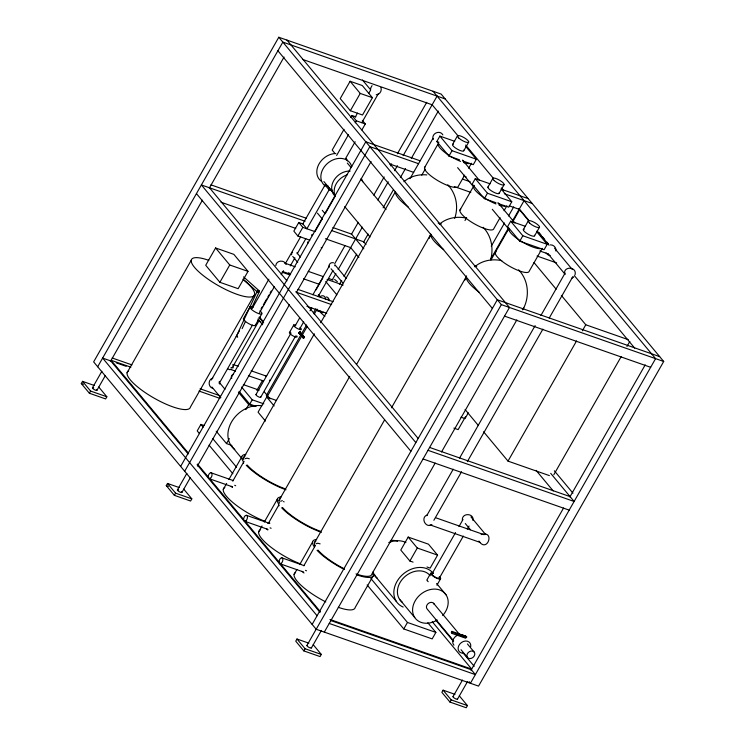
<?xml version="1.0" encoding="UTF-8"?>
<svg xmlns="http://www.w3.org/2000/svg" width="745" height="745" viewBox="0 0 745 745"><rect width="100%" height="100%" fill="white"/><g stroke="black" fill="none" stroke-linecap="round" stroke-linejoin="round"><path stroke-width="1.12" d="M219.645 384.048L219.403 381.384M370.544 90.015L370.759 87.91L372.044 85.647M462.394 520.355C461.332 512.56 474.453 512.858 472.982 520.55M555.882 251C556.571 247.778 553.563 244.602 550.322 244.863M564.505 273.899C563.509 265.592 577.422 266.803 575.01 274.803M275.818 265.583C276.171 260.228 284.525 259.474 286.061 264.522M490.899 258.869C493.646 247.768 491.206 235.671 483.179 227.29M232.906 368.002L233.213 367.238M269.439 380.797L269.737 380.034M429.12 238.512L430.778 234.377M454.664 218.397C458.79 206.989 456.21 193.607 447.773 184.751M464.945 280.018L466.603 275.883M523.4 308.635C529.844 296.221 528.522 280.064 518.585 269.82M237.683 337.224L236.333 336.368L257.388 290.895M242.134 328.666L245.552 321.281M251.41 308.626L259.223 291.751L258.236 291.006M236.333 336.368L237.236 336.368M259.223 291.751C257.807 292.496 259.921 291.509 257.332 291.016M98.759 387.046L106.852 396.768L105.622 398.929L89.381 393.248L81.289 383.526L82.527 381.356L94.429 385.528M278.798 37.25L93.637 361.884L316.187 629.264L478.541 686.108L663.711 361.474L441.161 94.094L278.798 37.25L501.357 304.63L663.711 361.474M97.679 366.745L282.849 42.111L445.203 98.955M89.381 393.248L90.62 391.078L82.527 381.356M92.427 387.838L101.869 371.28M110.4 361.521L202.407 200.209M209.308 188.113L284.069 57.048M96.952 390.287L105.287 375.676M127.069 372.751L191.26 260.219M215.594 247.964L205.713 265.276L219.877 282.29L238.139 288.688L248.02 271.376L233.856 254.362L215.594 247.964L229.758 264.978L248.02 271.376M219.877 282.29L229.758 264.978M350.113 81.27L340.232 98.582L350.355 110.735L362.526 115L372.407 97.688L362.284 85.526L350.113 81.27L360.226 93.423L372.407 97.688M350.355 110.735L360.226 93.423M344.032 129.323L332.177 150.099L335.148 153.666M350.802 117.449L351.929 115.475L355.896 116.863M355.216 117.105L357.498 113.11M368.896 93.125L370.6 90.136M254.632 294.461L190.441 407.003A36.142 9.48 29.7 0 1 152.697 397.318A36.142 9.48 29.7 0 1 128.652 370.814M336.628 155.444L348.483 134.668M355.253 122.795L356.38 120.82L351.929 115.475M303.103 224.012L298.773 222.494L293.837 231.155L297.888 236.016L309.79 240.188M211.384 379.969L239.545 330.603M252.183 308.439L268.852 279.226M325.053 184.965L302.833 223.919L306.884 228.78L329.104 189.826L325.053 184.965L328.098 186.026M361.828 122.646L378.358 93.684M297.888 236.016L302.824 227.355L298.773 222.494M285.698 262.985L300.654 236.761M345.559 158.573L355.151 141.755M361.921 129.881L365.311 123.949L362.34 120.383M261.057 308.868L262.184 306.884M263.32 304.901L266.71 298.95M267.846 296.966L268.973 294.983M270.109 292.999L271.236 291.006M219.142 383.507L252.471 325.081M259.362 312.984L274.309 286.797M281.2 274.7L283.5 270.677M255.116 325.584L261.709 314.017M232.217 367.732L259.241 320.341M290.299 265.9L294.899 257.826M297.208 253.794L305.832 238.67M204.149 425.544L200.917 424.408L197.211 430.899L199.446 433.581M183.736 489.13L191.828 498.852L190.59 501.022L174.358 495.332L166.265 485.61L167.504 483.449L179.405 487.621M180.635 466.398L365.795 141.774L420.059 160.771M322.408 218.639L314.995 231.62L302.824 227.355M325.258 213.638L334.943 196.661M184.676 471.259L369.846 146.635L418.615 163.704M174.358 495.332L175.597 493.171L167.504 483.449M177.403 489.931L186.846 473.373M181.929 492.38L190.264 477.768M197.397 466.044L289.405 304.733M296.305 292.636L371.066 161.572M289.563 332.354L293.791 324.941M231.946 445.482L226.508 443.582L229.358 438.591M245.878 409.62L248.728 404.628L238.428 392.252M256.848 390.399L262.454 380.565M256.084 406.342L249.752 404.125L252.22 399.795L241.594 387.037M256.029 394.45L291.053 333.043M295.067 326.003L299.658 317.947M312.872 294.797L329.523 265.602M315.964 289.935L322.799 277.941M334.71 263.656L345.056 245.505M351.379 234.414L358.28 222.317M373.813 195.097L384.159 176.947M390.482 165.856L391.637 163.844M397.383 153.759L426.717 102.344M260.629 397.364L295.653 335.958M299.667 328.918L303.69 321.868M310.004 310.795L311.727 307.778M318.041 296.706L332.968 270.528M299.369 333.08L300.03 331.925L304.36 337.122L303.699 338.277L298.717 332.847L303.699 338.277M266.3 395.539L306.549 324.969M313.449 312.872L315.75 308.84M332.428 279.599L335.874 273.555M338.174 269.522L362.331 227.178M377.855 199.958L388.21 181.808M394.533 170.717L397.411 165.679M403.157 155.593L437.082 96.114M276.479 400.465L266.701 397.038L258.059 412.19L265.471 421.102M266.933 397.066L307.312 326.282M314.232 314.157L317.119 309.101M303.047 338.053L303.709 336.898L299.378 331.693M339.394 284.46L341.694 280.427M343.994 276.395L356.65 254.213M363.551 242.116L368.151 234.051M383.098 207.836L393.453 189.696M400.354 177.599L405.522 168.519M411.277 158.443L438.302 111.061M223.286 489.335L226.648 483.43M228.892 479.491L241.799 456.871M243.606 457.849L314.353 333.825M320.676 322.734L395.446 191.651A32.789 8.595 29.7 0 0 408.288 207.082M233.017 480.693L244.071 461.313M410.001 178.66L432.957 138.402M459.535 159.812L448.946 156.105L436.803 141.522L439.895 136.112L454.711 141.299M424.501 167.709L438.079 143.906A19.361 5.075 29.7 0 0 449.654 155.752M421.772 175.159L425.218 169.115M452.476 144.614L457.411 135.953M448.946 156.105L452.029 150.695L439.895 136.112M463.79 150.723L468.735 142.072M258.692 531.865L262.054 525.97M264.298 522.031L277.205 499.401M279.012 500.389L349.759 376.365M356.659 364.258L430.852 234.191A32.789 8.595 29.7 0 0 443.694 249.622M464.666 175.15L458.445 186.054A19.361 5.075 29.7 0 1 438.228 180.867A19.361 5.075 29.7 0 1 425.348 166.675M468.633 168.202L471.464 163.239M268.423 523.232L278.928 504.821M465.672 146.355L476.381 159.225L473.299 164.636L462.71 160.929M490.117 183.838L475.291 178.651L472.209 184.062L484.352 198.645L495.993 202.724M459.898 210.248L473.485 186.446M464.982 220.548L466.631 217.661M487.882 187.144L492.818 178.493M484.352 198.645L487.435 193.234L475.291 178.651M499.197 193.262L504.142 184.611M294.098 574.404L296.901 569.487M299.704 564.57L312.611 541.941M314.418 542.919L384.588 419.91M391.488 407.804L466.258 276.73A32.789 8.595 29.7 0 0 479.1 292.161M500.072 217.68L493.851 228.594A19.361 5.075 29.7 0 1 473.634 223.407A19.361 5.075 29.7 0 1 460.745 209.205M504.039 210.742L506.87 205.778M303.83 565.772L314.884 546.392M501.078 188.895L511.787 201.765L508.705 207.175L498.116 203.469M491.281 246.185L504.514 222.997M508.537 215.938L513.715 206.868M525.523 226.378L510.697 221.191L507.615 226.601L519.759 241.184L544.111 249.715L547.193 244.304L536.484 231.434M490.732 259.111L508.556 227.858M512.579 220.799L524.08 200.638M490.955 260.005L508.807 228.696M512.839 221.628L519.759 209.503L528.568 220.092M523.288 229.683L528.224 221.032M519.759 241.184L522.841 235.774L510.697 221.191M308.886 643.186L296.985 639.014L295.746 641.184L303.839 650.907L320.08 656.587L321.309 654.427L313.217 644.704M312.146 624.403L497.306 299.769L659.66 356.613M534.603 235.802L539.548 227.141M306.884 645.496L316.327 628.938M303.839 650.907L305.078 648.737L296.985 639.014M316.187 629.264L501.357 304.63M311.41 647.945L321.412 630.41M542.267 248.318L529.257 271.133A19.361 5.075 29.7 0 1 509.04 265.946A19.361 5.075 29.7 0 1 496.151 251.745M324.308 632.105L509.468 307.471L286.918 40.09M435.173 463.073L371.913 573.985A32.789 8.595 29.7 0 1 356.017 573.892M441.506 451.982L516.844 319.894M522.599 309.808L523.744 307.797A32.789 8.595 29.7 0 1 522.31 309.557M373.72 574.963L355.207 607.426A34.857 9.136 29.7 0 1 338.304 607.324M465.55 416.632L458.147 429.614L453.863 428.114M468.326 412.832L465.038 418.606L460.978 417.181M426.969 566.982L430.172 568.109L437.585 555.118L428.477 544.185L408.185 537.08L400.782 550.061L409.88 561.004L413.084 562.121M426.699 515.717L453.23 469.21M459.572 458.082L535.124 325.621M540.889 315.517L565.12 273.043M409.88 561.004L417.293 548.013L408.185 537.08M433.879 520.271L461.565 471.734M467.329 461.621L542.882 329.16M549.233 318.041L572.877 276.581M426.969 579.824L430.666 573.333M432.053 573.752L455.558 532.554M458.995 526.529L463.008 519.489M427.816 622.727L435.872 632.412L432.175 638.903L403.762 628.948L407.459 622.457L370.833 578.455M439.243 578.297L463.315 536.093M467.32 529.062L469.043 526.054M436.924 585.207L440.63 578.716M549.391 475.608L508.015 461.118L576.565 340.931M582.329 330.836L585.784 324.773L561.357 295.43M451.889 631.369L451.274 632.449L452.113 633.464L465.672 638.214L466.286 637.133L465.448 636.118L451.889 631.369L452.737 632.384L466.286 637.133M452.113 633.464L452.737 632.384M553.814 474.733L621.209 356.566M626.973 346.462L629.851 341.415M455.009 694.349L443.107 690.177L441.869 692.338L449.961 702.069L466.202 707.75L467.432 705.589L459.339 695.867M453.007 696.659L462.449 680.101M449.961 702.069L451.2 699.9L443.107 690.177M470.98 670.342L563.565 508.025M569.888 496.934L645.217 364.864M457.532 699.108L467.534 681.573M403.976 181.715C410.132 176.248 418.727 174.153 426.829 174.898M439.382 224.254C446.628 217.857 457.085 216.041 466.379 218.127M474.788 266.794C482.034 260.396 492.492 258.571 501.785 260.666M573.715 277.056L571.434 278.453M231.695 369.231L229.637 369.678L227.504 368.738M212.828 378.097C207.985 379.354 207.902 386.813 212.604 388.331M245.198 458.669L246.977 458.138L249.305 458.79M232.487 480.953L233.362 480.562M280.604 501.199L282.383 500.677M267.893 523.493L269.671 522.971M316.01 543.738L317.789 543.217L320.117 543.869M427.565 514.86C420.04 516.983 425.386 528.754 431.923 524.629M481.14 534.593C495.565 529.872 487.193 553.74 478.923 541.066M376.216 94.745C379.726 94.717 382.194 90.732 380.909 87.547M265.434 375.769L266.719 375.666M550.21 255.507L547.715 254.641L546.066 252.993M333.546 262.799C330.92 261.802 328.098 264.643 329.188 267.25M302.507 59.377L432.147 104.775L458.212 136.084M436.803 141.522L438.926 142.267M452.029 150.695L476.381 159.225M356.38 120.82L365.311 123.949M464.005 176.155L466.202 176.928M501.357 189.239L528.158 198.617M462.561 179.098L470.253 181.789M504.309 193.709L532.2 203.478M487.435 193.234L511.787 201.765M389.505 163.9L413.671 172.365M454.329 186.595L470.803 192.368M509.254 205.834L519.144 209.298M522.841 235.774L547.193 244.304M539.883 251L548.329 253.952M537.061 256.047L556.664 262.911M329.104 189.826L332.149 190.888M210.937 184.853L306.521 218.322M332.894 227.551L351.565 234.088L363.802 248.793M305.078 221.256L201.374 184.946L415.831 442.604M331.441 230.494L363.728 241.799L365.963 244.481M585.784 324.773L628.249 339.646M221.032 202.221L295.746 228.38M325.407 238.763L350.672 247.61L358.867 257.453M321.216 247.675L321.868 247.908M504.533 316.131L650.655 367.294M284.478 263.022L295.253 266.794M308.197 271.329L323.283 276.609M328.675 278.5L332.987 280.008M327.083 279.45L343.147 285.074M283.035 271.636L290.587 274.272M303.522 278.807L319.689 284.469M281.992 272.167L289.926 274.942M297.935 289.377L333.089 301.688M296.491 292.31L331.646 304.621M306.931 306.353L326.71 313.282M257.807 320.816L260.787 321.859M303.709 336.898L304.36 337.122M233.939 364.771L238.242 366.279M251.13 370.787L266.17 376.057M230.177 369.287L235.55 371.168M248.448 375.685L263.488 380.956M429.446 447.373L570.074 496.608M243.336 384.625L259.158 390.166M428.003 450.315L574.116 501.469L550.713 473.354M423.058 458.967L569.18 510.129M252.22 399.795L263.823 403.855M248.728 404.628L254.166 406.528M112.188 357.991L131.958 364.91M200.079 388.76L219.85 395.688M130.887 367.201L111.107 360.273L188.55 453.323M198.999 391.05L219.877 398.361M116.229 362.852L126.119 366.317M81.289 383.526L83.459 384.28M90.62 391.078L106.852 396.768M435.872 517.822L484.092 534.705M430.07 524.899L480.478 542.546M211.04 472.786L233.278 480.572M417.293 548.013L437.585 555.118M209.233 478.7L232.524 486.857M166.265 485.61L168.435 486.373M246.446 515.326L269.746 523.474M175.597 493.171L191.828 498.852M244.639 521.239L267.93 529.397M372.621 574.088L374.81 574.861M281.852 557.856L304.09 565.641M280.046 563.779L303.336 571.927M456.489 634.274L463.781 636.835M407.459 622.457L435.872 632.412M329.961 619.477L471.687 669.094L432.221 621.684M330.687 620.511L471.315 669.746L475.366 674.607L329.243 623.444M305.078 648.737L321.309 654.427M451.2 699.9L467.432 705.589M334.607 279.422L337.383 281.722M304.007 572.998L302.014 571.341M232.393 487.454L231.201 486.271M267.8 529.993L266.608 528.81M243.568 276.889L258.99 290.634M243 279.142L257.565 292.124M433.041 91.253L655.591 358.634L470.421 683.267L469.08 681.647M554.578 248.206L572.318 269.522M538.84 232.44L541.047 235.094M542.518 236.854L544.716 239.499M546.923 242.144L548.385 243.913M465.653 145.033L493.209 178.13M501.404 187.973L503.639 190.655M518.529 208.553L528.95 221.079M537.145 230.922L549.056 245.235M574.376 275.65L634.693 348.12M548.18 253.98L565.185 274.402M462.552 160.1L479.51 180.476M497.958 202.631L514.916 223.016M457.616 167.634L473.112 186.25M492.287 209.289L509.254 229.674M533.969 262.519L556.17 289.2M362.47 80.004L370.507 89.661M277.913 50.772L492.371 308.43M347.328 163.053L351.044 167.523M360.72 179.135L386.003 209.522M323.898 181.566L333.564 193.179M344.73 206.589L370.014 236.975M554.364 470.821L572.98 493.19M322.259 210.314L325.09 213.713M536.093 470.374L553.218 490.955M317.445 213.154L322.408 219.114M465.085 409.536L478.402 425.544M483.589 431.774L508.015 461.118M335.185 265.09L346.22 278.351M331.078 268.787L342.849 282.932M325.751 281.498L336.842 294.824M296.864 252.741L300.403 256.997M292.757 256.438L297.721 262.398M318.348 294.48L320.564 297.143M288.697 272.614L290.178 274.402M209.494 187.787L286.937 280.837M295.867 291.574L417.992 438.293M470.942 516.872L485.656 534.547M196.438 193.607L410.895 451.265M465.28 523.521L470.43 529.714M259.958 317.631L263.339 321.691M258.943 317.277L263.674 322.958M257.91 319.084L262.64 324.764M436.617 583.493L446.013 594.78M264.438 392.019L270.1 398.826M266.701 397.038L274.113 405.951M433.59 603.292L459.339 634.228M467.432 643.95L474.053 651.903M453.668 640.877L427.183 609.056A4.312 3.408 -39.8 0 1 428.71 603.18A4.312 3.408 -39.8 0 1 434.242 604.456M461.025 649.714L467.646 657.677M435.499 619.803L453.37 641.277M463.055 652.909L474.22 666.328M239.126 391.358L249.752 404.125M219.086 382.148L225.018 389.281M399.581 599.334L414.76 617.568M374.204 574.879L396.461 601.615M211.943 387.028L220.846 397.718M367.136 584.946L403.762 628.948M230.959 445.38L242.116 458.79M216.208 431.206L226.508 443.582M200.917 424.408L203.143 427.09M212.8 438.693L236.575 467.255M209.103 445.184L232.868 473.746M197.49 464.06L243.652 519.526M245.142 521.314L320.35 611.673M188.178 453.966L110.735 360.925L102.624 358.084L317.081 615.743M197.118 464.703L319.987 612.325M442.847 134.882C439.82 129.379 430.787 133.765 433.264 139.52M232.84 364.491L233.343 365.897M278.77 504.942L279.012 505.855M243.364 462.412L243.606 463.315M307.946 243.094A4.423 1.155 29.7 0 1 307.732 241.976M312.164 235.681A4.423 1.155 29.7 0 1 312.714 234.517M291.63 254.837A2.766 2.188 -39.8 0 1 292.599 252.155M231.816 378.255A2.766 2.188 -39.8 0 1 233.269 374.232M231.742 367.769A2.766 0.726 29.7 0 1 230.997 367.583M332.223 190.115A2.766 0.726 29.7 0 1 329.541 188.606A2.766 0.726 29.7 0 1 328.834 187.358M328.042 298.931A7.096 3.93 -70.7 0 1 328.647 300.002M319.94 296.799A8.13 4.498 -70.7 0 1 325.723 299.537M320.266 311.047A8.13 4.498 -70.7 0 1 316.867 310.339M326.114 296.957A8.13 4.498 -70.7 0 1 329.299 300.784M323.842 312.304A8.13 4.498 -70.7 0 1 320.452 311.596M299.918 331.572A0.969 0.531 -70.7 0 1 300.263 332.494M299.797 333.304A0.969 0.531 -70.7 0 1 299.145 332.512M296.724 335.902A4.423 1.155 29.7 0 1 295.42 336.908A4.423 1.155 29.7 0 1 290.336 334.049A4.423 1.155 29.7 0 1 290.317 332.298M300.021 327.604A4.423 1.155 29.7 0 1 300.049 329.597A4.423 1.155 29.7 0 1 294.256 326.338A4.423 1.155 29.7 0 1 295.746 325.192M334.859 264.95A2.766 2.188 -39.8 0 1 334.905 265.872M260.499 396.666A2.766 0.726 29.7 0 1 259.688 397.29A2.766 0.726 29.7 0 1 256.513 395.511A2.766 0.726 29.7 0 1 256.494 394.412M257.453 291.891A1.034 0.624 -48.3 0 1 258.478 290.531A1.034 0.624 -48.3 0 1 258.953 291.519M259.772 317.081A1.509 0.838 -70.7 0 1 260.322 318.515M255.414 324.941A6.901 1.807 29.7 0 1 248.606 323.591A6.901 1.807 29.7 0 1 243.624 318.301L250.218 306.735A6.901 1.807 29.7 0 0 249.92 307.378M259.94 310.888A6.901 1.807 29.7 0 1 259.679 313.934A6.901 1.807 29.7 0 1 250.544 308.477M251.391 306.651A6.901 1.807 29.7 0 1 253.263 307.126M235.709 485.731A3.101 0.81 29.7 0 1 234.684 485.293M271.115 528.261A3.101 0.81 29.7 0 1 270.09 527.832M283.519 501.562A3.101 1.714 -70.7 0 1 284.096 501.916M306.521 570.8A3.101 0.81 29.7 0 1 305.497 570.363M315.303 545.703A3.101 0.81 29.7 0 1 315.433 545.424M439.038 577.207A4.312 1.127 29.7 0 1 437.762 578.195A4.312 1.127 29.7 0 1 432.817 575.401A4.312 1.127 29.7 0 1 432.789 573.697M463.474 653.169A6.901 5.457 -39.8 0 1 458.175 647.554A6.901 5.457 -39.8 0 1 465.42 641.026A6.901 5.457 -39.8 0 1 470.719 646.641M453.919 645.217A6.901 5.457 -39.8 0 1 457.542 635.168M460.019 634.535A6.901 5.457 -39.8 0 1 464.163 635.988M361.372 178.716A15.747 12.451 -39.8 0 1 362.74 181.715M335.39 196.317A15.747 12.451 -39.8 0 1 347.096 174.87M334.822 195.87A15.747 12.451 -39.8 0 1 334.086 180.039A15.747 12.451 -39.8 0 1 350.197 171.071M325.183 185.98A17.042 13.466 -39.8 0 1 328.992 162.196A17.042 13.466 -39.8 0 1 351.752 166.619M346.229 158.508A17.042 13.466 -39.8 0 1 347.431 160.892M321.142 181.119A17.042 13.466 -39.8 0 1 318.823 164.319A17.042 13.466 -39.8 0 1 335.883 153.507M243.317 279.654A36.142 9.48 29.7 0 1 244.276 296.417A36.142 9.48 29.7 0 1 196.736 269.811A36.142 9.48 29.7 0 1 208.777 260.322M234.805 449.449A27.109 21.428 -39.8 0 1 232.114 420.99A27.109 21.428 -39.8 0 1 261.905 405.755M428.207 581.696A5.681 1.49 29.7 0 1 427.053 580.318M439.382 576.844A5.681 1.49 29.7 0 1 438.619 578.93A5.681 1.49 29.7 0 1 431.392 574.702A5.681 1.49 29.7 0 1 433.422 573.352M390.371 540.553A18.076 14.285 -39.8 0 1 397.551 541.196M403.166 607.063A23.235 18.364 -39.8 0 1 400.447 576.723A23.235 18.364 -39.8 0 1 433.404 573.501M377.501 578.362A23.235 18.364 -39.8 0 1 372.826 572.318M388.806 542.528A23.235 18.364 -39.8 0 1 405.913 542.5M437.259 620.026A19.361 15.31 -39.8 0 1 412.572 609.969A19.361 15.31 -39.8 0 1 437.436 589.36A19.361 15.31 -39.8 0 1 442.688 615.519M402.328 602.239A19.361 15.31 -39.8 0 1 404.228 577.235A19.361 15.31 -39.8 0 1 430.247 575.745M324.922 316.336A25.814 6.77 29.7 0 1 319.046 310.777M463.688 150.173A6.454 1.695 29.7 0 1 457.058 149A6.454 1.695 29.7 0 1 453.407 144.148M469.229 163.639A19.361 5.075 29.7 0 1 463.613 162.522M460.587 161.423A19.361 5.075 29.7 0 1 450.502 156.282M441.319 223.956A32.789 8.595 29.7 0 1 438.144 222.997M285.205 488.813A32.789 8.595 29.7 0 1 247.163 465.029M243.745 459.618A32.789 8.595 29.7 0 1 245.04 456.08M265.416 521.491A34.857 9.136 29.7 0 1 232.906 502.558A34.857 9.136 29.7 0 1 224.804 487.454M286.015 489.791A34.857 9.136 29.7 0 1 246.25 465.253M243.68 462.124A34.857 9.136 29.7 0 1 245.785 454.403M499.094 192.704A6.454 1.695 29.7 0 1 493.199 191.949A6.454 1.695 29.7 0 1 488.171 186.799M504.635 206.179A19.361 5.075 29.7 0 1 499.02 205.061M495.993 203.962A19.361 5.075 29.7 0 1 485.06 198.291M484.222 197.76A19.361 5.075 29.7 0 1 474.332 185.403M476.726 266.487A32.789 8.595 29.7 0 1 474.63 265.881M320.611 531.353A32.789 8.595 29.7 0 1 282.569 507.568M279.543 503.201A32.789 8.595 29.7 0 1 280.446 498.619M300.822 564.03A34.857 9.136 29.7 0 1 268.312 545.098A34.857 9.136 29.7 0 1 260.21 529.993M321.412 532.321A34.857 9.136 29.7 0 1 281.657 507.783M278.565 503.871A34.857 9.136 29.7 0 1 281.191 496.943M534.5 235.243A6.454 1.695 29.7 0 1 527.87 234.07A6.454 1.695 29.7 0 1 524.219 229.227M540.041 248.709A19.361 5.075 29.7 0 1 520.466 240.831M519.628 240.3A19.361 5.075 29.7 0 1 508.891 228.985M344.227 568.789A32.789 8.595 29.7 0 1 317.975 550.108M314.949 545.74A32.789 8.595 29.7 0 1 315.852 541.159M325.779 601.904A34.857 9.136 29.7 0 1 295.616 572.533M373.161 571.964A34.857 9.136 29.7 0 1 356.818 574.861M344.292 569.441A34.857 9.136 29.7 0 1 317.063 550.322M314.492 547.202A34.857 9.136 29.7 0 1 316.597 539.482M181.361 491.523A2.58 0.68 29.7 0 1 181.016 492.473A2.58 0.68 29.7 0 1 177.729 490.555A2.58 0.68 29.7 0 1 178.651 489.94M96.384 389.43A2.58 0.68 29.7 0 1 96.04 390.38A2.58 0.68 29.7 0 1 92.752 388.462A2.58 0.68 29.7 0 1 93.674 387.847M311.177 647.433A2.58 0.68 29.7 0 1 309.007 647.414A2.58 0.68 29.7 0 1 307.257 645.31M457.3 698.596A2.58 0.68 29.7 0 1 455.13 698.577A2.58 0.68 29.7 0 1 453.379 696.473M464.759 635.802C465.588 638.316 468.95 636.891 464.759 635.802M210.444 478.299A3.101 1.714 -70.7 0 0 211.617 473.14A3.101 1.714 -70.7 0 0 208.349 475.776A3.101 1.714 -70.7 0 0 210.444 478.299M245.85 520.839A3.101 1.714 -70.7 0 0 247.023 515.68A3.101 1.714 -70.7 0 0 243.755 518.315A3.101 1.714 -70.7 0 0 245.85 520.839M281.256 563.378A3.101 1.714 -70.7 0 0 282.429 558.219A3.101 1.714 -70.7 0 0 279.161 560.855A3.101 1.714 -70.7 0 0 281.256 563.378M469.732 658.589A4.312 3.408 -39.8 0 0 474.705 653.076A4.312 3.408 -39.8 0 0 468.111 652.704A4.312 3.408 -39.8 0 0 469.732 658.589M458.827 138.086A6.454 1.695 29.7 0 0 468.447 142.416A6.454 1.695 29.7 0 0 461.947 136.54A6.454 1.695 29.7 0 0 458.827 138.086M494.233 180.616A6.454 1.695 29.7 0 0 503.853 184.956A6.454 1.695 29.7 0 0 497.353 179.07A6.454 1.695 29.7 0 0 494.233 180.616M529.639 223.155A6.454 1.695 29.7 0 0 539.259 227.495A6.454 1.695 29.7 0 0 532.759 221.61A6.454 1.695 29.7 0 0 529.639 223.155"/></g></svg>
